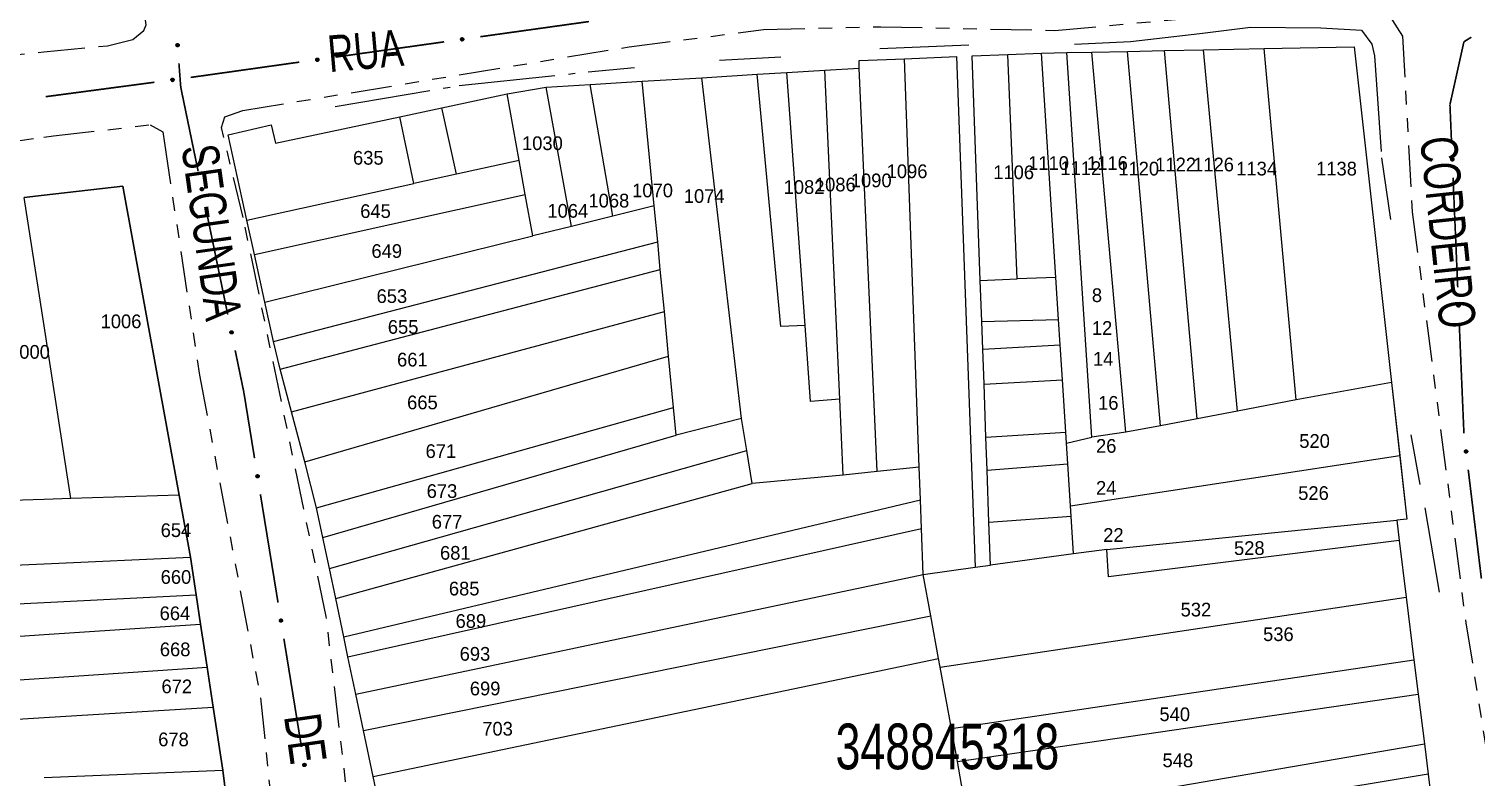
# Model space of a CAD drawing. Extents: x 203851 to 204958, y 4839055 to 4839989.
# Drawn here: x 204635.2 to 204793.5, y 4839267.4 to 4839349.2 of the extents above; entities that cross this region are included whole.
import ezdxf
from ezdxf.enums import TextEntityAlignment as Align

# ---------------------------------------------------------------- set-up
doc = ezdxf.new("R2010")
doc.units = 0
doc.header["$LTSCALE"] = 1.5
doc.header["$MEASUREMENT"] = 0
doc.linetypes.add('TRACO_05', pattern=[11, 7, -1, 0.5, -1, 0.5, -1])
doc.linetypes.add('TRACO_25', pattern=[8, 3, -1, 1, -1, 1, -1])
for name, color, linetype in [('CD_MALHA_LOTES', 7, 'CONTINUOUS'), ('CD_TXT_QUADRA', 2, 'CONTINUOUS'), ('HD-VALAS-DRENOS', 170, 'CONTINUOUS'), ('RU-QUADRA', 210, 'CONTINUOUS'), ('SV-EIXO-RUA-N-PAV', 6, 'CONTINUOUS'), ('SV-RUA-NAO-PAV', 7, 'CONTINUOUS'), ('SV-TXT-RUA-N-PAV', 7, 'CONTINUOUS'), ('Th_NmrPort', 1, 'CONTINUOUS')]:
    doc.layers.add(name, color=color, linetype=linetype)
doc.styles.add('ARIAL', font='ARIAL.SHX')

msp = doc.modelspace()

# ---------------------------------------------------------------- linework, layer by layer
at = {"layer": 'CD_MALHA_LOTES', "linetype": 'Continuous', "flags": 128}
for points in [[(204742.25, 4839346.44), (204745.95, 4839346.59)], [(204745.95, 4839346.59), (204748.72, 4839346.63)], [(204747.52, 4839322.04), (204745.95, 4839346.59)], [(204748.72, 4839346.63), (204751.45, 4839346.68)], [(204751.45, 4839304.54), (204748.72, 4839346.63)], [(204751.45, 4839346.68), (204755.37, 4839346.77)], [(204755.19, 4839305.11), (204751.45, 4839346.68)], [(204755.37, 4839346.77), (204759.41, 4839346.85)], [(204758.96, 4839305.81), (204755.37, 4839346.77)], [(204759.41, 4839346.85), (204763.67, 4839346.94)], [(204762.98, 4839306.56), (204759.41, 4839346.85)], [(204763.67, 4839346.94), (204770.29, 4839347.07)], [(204767.39, 4839307.39), (204763.67, 4839346.94)], [(204770.29, 4839347.07), (204780.15, 4839347.27)], [(204773.81, 4839308.63), (204770.29, 4839347.07)], [(204780.15, 4839347.27), (204784.24, 4839310.54)], [(204722.25, 4839344.7), (204726.02, 4839344.93)], [(204726.01, 4839345.76), (204730.98, 4839345.97)], [(204726.02, 4839344.93), (204726.01, 4839345.76)], [(204727.97, 4839300.79), (204726.02, 4839344.93)], [(204730.98, 4839345.97), (204736.66, 4839346.21)], [(204732.58, 4839301.27), (204730.98, 4839345.97)], [(204736.66, 4839346.21), (204738.68, 4839290.33)], [(204738.37, 4839346.28), (204742.25, 4839346.44)], [(204739.25, 4839321.71), (204738.37, 4839346.28)], [(204743.27, 4839321.87), (204742.25, 4839346.44)], [(204696.56, 4839343.16), (204702.28, 4839343.5)], [(204702.28, 4839343.5), (204708.79, 4839343.89)], [(204703.58, 4839329.86), (204702.28, 4839343.5)], [(204708.79, 4839343.89), (204714.85, 4839344.26)], [(204713.14, 4839306.59), (204708.79, 4839343.89)], [(204714.85, 4839344.26), (204718.09, 4839344.45)], [(204717.42, 4839316.66), (204714.85, 4839344.26)], [(204718.09, 4839344.45), (204722.25, 4839344.7)], [(204720.08, 4839316.77), (204718.09, 4839344.45)], [(204723.89, 4839308.7), (204722.25, 4839344.7)], [(204680.36, 4839340.6), (204687.48, 4839342.12)], [(204687.48, 4839342.12), (204691.76, 4839342.87)], [(204688.8, 4839334.83), (204687.48, 4839342.12)], [(204691.76, 4839342.87), (204696.56, 4839343.16)], [(204694.55, 4839327.62), (204691.76, 4839342.87)], [(204699.04, 4839328.73), (204696.56, 4839343.16)], [(204675.75, 4839339.62), (204680.36, 4839340.6)], [(204681.97, 4839333.33), (204680.36, 4839340.6)], [(204656.99, 4839337.62), (204661.69, 4839338.74)], [(204661.69, 4839338.74), (204662.14, 4839336.73)], [(204662.14, 4839336.73), (204675.75, 4839339.62)], [(204677.29, 4839332.31), (204675.75, 4839339.62)], [(204659.03, 4839328.3), (204656.99, 4839337.62)], [(204688.8, 4839334.83), (204681.97, 4839333.33)], [(204689.48, 4839331.11), (204688.8, 4839334.83)], [(204659.03, 4839328.3), (204677.29, 4839332.31)], [(204681.97, 4839333.33), (204677.29, 4839332.31)], [(204634.64, 4839330.78), (204636.83, 4839331.03)], [(204636.83, 4839316.73), (204634.64, 4839330.78)], [(204636.83, 4839331.03), (204645.44, 4839332.02)], [(204645.44, 4839332.02), (204651.62, 4839298.2)], [(204659.85, 4839324.56), (204689.48, 4839331.11)], [(204690.3, 4839326.57), (204689.48, 4839331.11)], [(204703.58, 4839329.86), (204699.04, 4839328.73)], [(204703.96, 4839325.93), (204703.58, 4839329.86)], [(204659.85, 4839324.56), (204659.03, 4839328.3)], [(204694.55, 4839327.62), (204690.3, 4839326.57)], [(204699.04, 4839328.73), (204694.55, 4839327.62)], [(204661, 4839319.32), (204690.3, 4839326.57)], [(204661.94, 4839315.04), (204703.96, 4839325.93)], [(204704.25, 4839322.92), (204703.96, 4839325.93)], [(204661, 4839319.32), (204659.85, 4839324.56)], [(204662.65, 4839312.01), (204704.25, 4839322.92)], [(204704.69, 4839318.32), (204704.25, 4839322.92)], [(204739.25, 4839321.71), (204743.27, 4839321.87)], [(204739.42, 4839317.21), (204739.25, 4839321.71)], [(204747.52, 4839322.04), (204743.27, 4839321.87)], [(204747.81, 4839317.44), (204747.52, 4839322.04)], [(204661.94, 4839315.04), (204661, 4839319.32)], [(204663.91, 4839307.34), (204704.69, 4839318.32)], [(204705.16, 4839313.42), (204704.69, 4839318.32)], [(204639.78, 4839297.83), (204636.83, 4839316.73)], [(204720.08, 4839316.77), (204717.42, 4839316.66)], [(204720.67, 4839308.47), (204720.08, 4839316.77)], [(204739.42, 4839317.21), (204747.81, 4839317.44)], [(204739.52, 4839314.19), (204739.42, 4839317.21)], [(204747.99, 4839314.65), (204747.81, 4839317.44)], [(204662.65, 4839312.01), (204661.94, 4839315.04)], [(204665.36, 4839301.85), (204705.16, 4839313.42)], [(204705.69, 4839307.79), (204705.16, 4839313.42)], [(204739.52, 4839314.19), (204747.99, 4839314.65)], [(204739.66, 4839310.37), (204739.52, 4839314.19)], [(204748.23, 4839310.83), (204747.99, 4839314.65)], [(204663.91, 4839307.34), (204662.65, 4839312.01)], [(204739.66, 4839310.37), (204748.23, 4839310.83)], [(204739.87, 4839304.54), (204739.66, 4839310.37)], [(204748.6, 4839305.1), (204748.23, 4839310.83)], [(204784.24, 4839310.54), (204773.81, 4839308.63)], [(204784.24, 4839310.54), (204785.15, 4839302.55)], [(204723.89, 4839308.7), (204720.67, 4839308.47)], [(204724.27, 4839300.41), (204723.89, 4839308.7)], [(204773.81, 4839308.63), (204767.39, 4839307.39)], [(204665.36, 4839301.85), (204663.91, 4839307.34)], [(204666.65, 4839296.81), (204705.69, 4839307.79)], [(204705.98, 4839304.77), (204705.69, 4839307.79)], [(204767.39, 4839307.39), (204762.98, 4839306.56)], [(204713.14, 4839306.59), (204705.98, 4839304.77)], [(204713.7, 4839303.1), (204713.14, 4839306.59)], [(204758.96, 4839305.81), (204755.19, 4839305.11)], [(204762.98, 4839306.56), (204758.96, 4839305.81)], [(204667.34, 4839293.59), (204705.98, 4839304.77)], [(204739.87, 4839304.54), (204748.6, 4839305.1)], [(204740, 4839300.95), (204739.87, 4839304.54)], [(204748.67, 4839303.89), (204748.6, 4839305.1)], [(204748.67, 4839303.89), (204751.45, 4839304.54)], [(204748.82, 4839301.63), (204748.67, 4839303.89)], [(204755.19, 4839305.11), (204751.45, 4839304.54)], [(204668.05, 4839290.19), (204713.7, 4839303.1)], [(204714.28, 4839299.5), (204713.7, 4839303.1)], [(204749.11, 4839297.04), (204785.15, 4839302.55)], [(204785.15, 4839302.55), (204785.93, 4839295.6)], [(204666.65, 4839296.81), (204665.36, 4839301.85)], [(204727.97, 4839300.79), (204724.27, 4839300.41)], [(204732.58, 4839301.27), (204727.97, 4839300.79)], [(204732.71, 4839297.71), (204732.58, 4839301.27)], [(204740, 4839300.95), (204748.82, 4839301.63)], [(204740.2, 4839295.25), (204740, 4839300.95)], [(204749.11, 4839297.04), (204748.82, 4839301.63)], [(204668.74, 4839286.92), (204714.28, 4839299.5)], [(204724.27, 4839300.41), (204714.28, 4839299.5)], [(204636.83, 4839297.74), (204629.68, 4839297.51)], [(204639.78, 4839297.83), (204636.83, 4839297.74)], [(204651.62, 4839298.2), (204639.78, 4839297.83)], [(204651.62, 4839298.2), (204652.86, 4839291.43)], [(204669.63, 4839282.7), (204732.71, 4839297.71)], [(204732.82, 4839294.57), (204732.71, 4839297.71)], [(204667.34, 4839293.59), (204666.65, 4839296.81)], [(204740.2, 4839295.25), (204749.18, 4839295.92)], [(204749.18, 4839295.92), (204749.11, 4839297.04)], [(204749.44, 4839291.8), (204749.18, 4839295.92)], [(204670.08, 4839280.52), (204732.82, 4839294.57)], [(204733, 4839289.55), (204732.82, 4839294.57)], [(204740.37, 4839290.56), (204740.2, 4839295.25)], [(204753.1, 4839292.27), (204784.83, 4839295.49)], [(204785.93, 4839295.6), (204784.83, 4839295.49)], [(204784.83, 4839295.49), (204785.06, 4839293.26)], [(204668.05, 4839290.19), (204667.34, 4839293.59)], [(204785.06, 4839293.26), (204753.28, 4839289.27)], [(204785.06, 4839293.26), (204785.84, 4839287.04)], [(204636.83, 4839290.71), (204652.86, 4839291.43)], [(204652.86, 4839291.43), (204653.48, 4839287.32)], [(204749.44, 4839291.8), (204740.37, 4839290.56)], [(204753.1, 4839292.27), (204749.44, 4839291.8)], [(204753.28, 4839289.27), (204753.1, 4839292.27)], [(204604.38, 4839289.26), (204636.83, 4839290.71)], [(204668.74, 4839286.92), (204668.05, 4839290.19)], [(204670.94, 4839276.43), (204733, 4839289.55)], [(204733, 4839289.55), (204738.68, 4839290.33)], [(204733.84, 4839285), (204733, 4839289.55)], [(204738.68, 4839290.33), (204740.37, 4839290.56)], [(204604.63, 4839284.86), (204636.83, 4839286.48)], [(204636.83, 4839286.48), (204653.48, 4839287.32)], [(204653.48, 4839287.32), (204653.96, 4839284.11)], [(204669.63, 4839282.7), (204668.74, 4839286.92)], [(204734.86, 4839279.4), (204785.84, 4839287.04)], [(204785.84, 4839287.04), (204786.69, 4839280.18)], [(204671.78, 4839272.45), (204733.84, 4839285)], [(204734.69, 4839280.33), (204733.84, 4839285)], [(204636.83, 4839282.95), (204653.96, 4839284.11)], [(204653.96, 4839284.11), (204654.67, 4839279.38)], [(204604.86, 4839280.78), (204636.83, 4839282.95)], [(204670.08, 4839280.52), (204669.63, 4839282.7)], [(204670.94, 4839276.43), (204670.08, 4839280.52)], [(204672.84, 4839267.42), (204734.69, 4839280.33)], [(204734.86, 4839279.4), (204734.69, 4839280.33)], [(204736.09, 4839272.67), (204786.69, 4839280.18)], [(204786.69, 4839280.18), (204787.16, 4839276.43)], [(204636.83, 4839278.19), (204654.67, 4839279.38)], [(204654.67, 4839279.38), (204655.33, 4839275.02)], [(204736.09, 4839272.67), (204734.86, 4839279.4)], [(204605.13, 4839276.08), (204636.83, 4839278.19)], [(204671.78, 4839272.45), (204670.94, 4839276.43)], [(204736.75, 4839269.07), (204787.16, 4839276.43)], [(204787.16, 4839276.43), (204787.84, 4839271.01)], [(204605.36, 4839271.91), (204636.83, 4839273.87)], [(204636.83, 4839273.87), (204655.33, 4839275.02)], [(204655.33, 4839275.02), (204656.38, 4839268.11)], [(204672.84, 4839267.42), (204671.78, 4839272.45)], [(204736.75, 4839269.07), (204736.09, 4839272.67)], [(204744.29, 4839263.53), (204787.84, 4839271.01)], [(204787.84, 4839271.01), (204788.25, 4839267.7)], [(204737.36, 4839265.72), (204736.75, 4839269.07)], [(204636.83, 4839267.32), (204656.38, 4839268.11)], [(204656.38, 4839268.11), (204656.93, 4839263.72)], [(204675.38, 4839255.3), (204672.84, 4839267.42)], [(204788.25, 4839267.7), (204745.03, 4839260.51)], [(204788.25, 4839267.7), (204788.77, 4839263.54)]]:
    msp.add_lwpolyline(points, dxfattribs=at)
at = {"layer": 'HD-VALAS-DRENOS', "linetype": 'TRACO_05'}
for points in [[(204749.57, 4839347.57, 3.34), (204755.7, 4839347.86, 3.33), (204763.28, 4839348.72, 3.01), (204768.81, 4839349.42, 2.95), (204776.49, 4839349.34, 2.95), (204780.97, 4839349.08, 2.95), (204782.08, 4839347.56, 2.94), (204782.36, 4839346.27, 2.94), (204783.15, 4839335.13, 2.94), (204784.12, 4839328.39, 2.84)], [(204728.26, 4839347.1, 3.45), (204738.01, 4839347.49, 3.39)], [(204668.67, 4839340.74, 3.53), (204682.26, 4839343.03, 3.53), (204696.36, 4839344.52, 3.53), (204701.41, 4839345.02, 3.53)], [(204710.71, 4839345.8, 3.45), (204717.43, 4839346.16, 3.45)], [(204786.37, 4839304.83, 2.73), (204787.34, 4839299.38, 2.73)], [(204787.88, 4839296.82, 2.73), (204789.44, 4839287.59, 2.73)]]:
    msp.add_polyline3d(points, dxfattribs=at)
at = {"layer": 'RU-QUADRA', "linetype": 'Continuous', "flags": 128}
for points in [[(204675.38, 4839255.3), (204672.84, 4839267.42), (204671.78, 4839272.45), (204670.94, 4839276.43), (204670.08, 4839280.52), (204669.63, 4839282.7), (204668.74, 4839286.92), (204668.05, 4839290.19), (204667.34, 4839293.59), (204666.65, 4839296.81), (204665.36, 4839301.85), (204663.91, 4839307.34), (204662.65, 4839312.01), (204661.94, 4839315.04), (204661, 4839319.32), (204659.85, 4839324.56), (204659.03, 4839328.3), (204656.99, 4839337.62), (204661.69, 4839338.74), (204662.14, 4839336.73), (204675.75, 4839339.62), (204680.36, 4839340.6), (204687.48, 4839342.12), (204691.76, 4839342.87), (204696.56, 4839343.16), (204702.28, 4839343.5), (204708.79, 4839343.89), (204714.85, 4839344.26), (204718.09, 4839344.45), (204722.25, 4839344.7), (204726.02, 4839344.93), (204726.01, 4839345.76), (204730.98, 4839345.97), (204736.66, 4839346.21), (204738.68, 4839290.33), (204740.37, 4839290.56), (204740.2, 4839295.25), (204740, 4839300.95), (204739.87, 4839304.54), (204739.66, 4839310.37), (204739.52, 4839314.19), (204739.42, 4839317.21), (204739.25, 4839321.71), (204738.37, 4839346.28), (204742.25, 4839346.44), (204745.95, 4839346.59), (204748.72, 4839346.63), (204751.45, 4839346.68), (204755.37, 4839346.77), (204759.41, 4839346.85), (204763.67, 4839346.94), (204770.29, 4839347.07), (204780.15, 4839347.27), (204784.24, 4839310.54), (204785.93, 4839295.6), (204784.83, 4839295.49), (204785.06, 4839293.26), (204785.84, 4839287.04), (204786.69, 4839280.18), (204787.16, 4839276.43), (204787.84, 4839271.01), (204788.25, 4839267.7), (204788.77, 4839263.54)], [(204656.93, 4839263.72), (204656.38, 4839268.11), (204655.33, 4839275.02), (204654.67, 4839279.38), (204653.96, 4839284.11), (204653.48, 4839287.32), (204652.86, 4839291.43), (204651.62, 4839298.2), (204645.44, 4839332.02), (204636.83, 4839331.03), (204634.64, 4839330.78)]]:
    msp.add_lwpolyline(points, dxfattribs=at)
at = {"layer": 'SV-EIXO-RUA-N-PAV', "const_width": 0.18}
for points in [[(204684.56, 4839348.37), (204696.44, 4839350.03)], [(204792.97, 4839348.32), (204792.16, 4839347.82)], [(204668.72, 4839346.14), (204680.6, 4839347.81)], [(204792.16, 4839347.82), (204790.63, 4839340.94)], [(204651.59, 4839345.45), (204651.74, 4839343.45)], [(204653.32, 4839343.98), (204664.75, 4839345.59)], [(204637.01, 4839341.81), (204648.91, 4839343.39)], [(204651.74, 4839343.45), (204651.79, 4839342.83)], [(204652.87, 4839343.92), (204653.32, 4839343.98)], [(204651.79, 4839342.83), (204653.69, 4839333.65)], [(204790.63, 4839340.94), (204790.63, 4839340.92)], [(204790.63, 4839340.92), (204790.8, 4839336.94)], [(204790.97, 4839332.95), (204791.48, 4839320.96)], [(204654.5, 4839329.73), (204656.93, 4839317.98)], [(204791.65, 4839316.96), (204792.16, 4839304.97)], [(204657.74, 4839314.06), (204658.55, 4839310.15)], [(204658.55, 4839310.15), (204658.69, 4839309.47)], [(204658.69, 4839309.47), (204659.86, 4839302.26)], [(204792.63, 4839301), (204794.07, 4839289.09)], [(204660.5, 4839298.31), (204662.43, 4839286.46)], [(204663.07, 4839282.51), (204664.99, 4839270.67)]]:
    msp.add_lwpolyline(points, dxfattribs=at)
at = {"layer": 'SV-EIXO-RUA-N-PAV'}
for points in [[(204682.42, 4839348.18), (204682.45, 4839348.22), (204682.48, 4839348.24), (204682.52, 4839348.26), (204682.55, 4839348.27), (204682.59, 4839348.27), (204682.62, 4839348.26), (204682.66, 4839348.25), (204682.7, 4839348.22), (204682.73, 4839348.18), (204682.74, 4839348.15), (204682.75, 4839348.12), (204682.75, 4839348.08), (204682.75, 4839348.04), (204682.73, 4839348.01), (204682.7, 4839347.97), (204682.67, 4839347.94), (204682.63, 4839347.92), (204682.6, 4839347.92), (204682.56, 4839347.91), (204682.53, 4839347.92), (204682.49, 4839347.94), (204682.45, 4839347.97), (204682.42, 4839348), (204682.41, 4839348.03), (204682.4, 4839348.07), (204682.4, 4839348.1), (204682.4, 4839348.14), (204682.42, 4839348.18)], [(204651.53, 4839347.59), (204651.57, 4839347.56), (204651.6, 4839347.53), (204651.61, 4839347.49), (204651.61, 4839347.46), (204651.61, 4839347.42), (204651.61, 4839347.39), (204651.59, 4839347.35), (204651.56, 4839347.31), (204651.52, 4839347.29), (204651.49, 4839347.27), (204651.45, 4839347.27), (204651.42, 4839347.27), (204651.38, 4839347.28), (204651.34, 4839347.3), (204651.3, 4839347.33), (204651.28, 4839347.36), (204651.27, 4839347.4), (204651.26, 4839347.43), (204651.26, 4839347.47), (204651.27, 4839347.5), (204651.29, 4839347.54), (204651.32, 4839347.58), (204651.35, 4839347.6), (204651.39, 4839347.62), (204651.42, 4839347.62), (204651.46, 4839347.62), (204651.5, 4839347.61), (204651.53, 4839347.59)], [(204666.58, 4839345.95), (204666.61, 4839345.99), (204666.64, 4839346.02), (204666.67, 4839346.04), (204666.71, 4839346.04), (204666.74, 4839346.04), (204666.78, 4839346.04), (204666.82, 4839346.02), (204666.86, 4839345.99), (204666.88, 4839345.96), (204666.9, 4839345.93), (204666.91, 4839345.89), (204666.91, 4839345.86), (204666.9, 4839345.82), (204666.89, 4839345.78), (204666.86, 4839345.74), (204666.82, 4839345.71), (204666.79, 4839345.7), (204666.76, 4839345.69), (204666.72, 4839345.69), (204666.68, 4839345.7), (204666.65, 4839345.71), (204666.61, 4839345.74), (204666.58, 4839345.77), (204666.56, 4839345.81), (204666.56, 4839345.84), (204666.56, 4839345.88), (204666.56, 4839345.91), (204666.58, 4839345.95)], [(204650.73, 4839343.75), (204650.76, 4839343.79), (204650.79, 4839343.81), (204650.83, 4839343.83), (204650.86, 4839343.83), (204650.9, 4839343.84), (204650.93, 4839343.83), (204650.97, 4839343.81), (204651.01, 4839343.79), (204651.04, 4839343.75), (204651.05, 4839343.72), (204651.06, 4839343.68), (204651.06, 4839343.65), (204651.05, 4839343.61), (204651.04, 4839343.57), (204651.01, 4839343.53), (204650.98, 4839343.51), (204650.94, 4839343.49), (204650.91, 4839343.48), (204650.87, 4839343.48), (204650.84, 4839343.49), (204650.8, 4839343.51), (204650.76, 4839343.54), (204650.73, 4839343.57), (204650.72, 4839343.6), (204650.71, 4839343.64), (204650.71, 4839343.67), (204650.71, 4839343.71), (204650.73, 4839343.75)], [(204790.99, 4839335.09), (204791.02, 4839335.06), (204791.05, 4839335.02), (204791.06, 4839334.99), (204791.06, 4839334.95), (204791.06, 4839334.92), (204791.05, 4839334.88), (204791.03, 4839334.85), (204791, 4839334.81), (204790.96, 4839334.79), (204790.93, 4839334.77), (204790.89, 4839334.77), (204790.86, 4839334.77), (204790.82, 4839334.78), (204790.79, 4839334.8), (204790.75, 4839334.84), (204790.73, 4839334.87), (204790.72, 4839334.9), (204790.71, 4839334.94), (204790.71, 4839334.98), (204790.72, 4839335.01), (204790.74, 4839335.05), (204790.77, 4839335.08), (204790.81, 4839335.11), (204790.84, 4839335.12), (204790.88, 4839335.12), (204790.91, 4839335.12), (204790.95, 4839335.11), (204790.99, 4839335.09)], [(204654.17, 4839331.85), (204654.21, 4839331.83), (204654.24, 4839331.8), (204654.26, 4839331.76), (204654.27, 4839331.73), (204654.27, 4839331.7), (204654.27, 4839331.66), (204654.26, 4839331.62), (204654.23, 4839331.58), (204654.2, 4839331.55), (204654.17, 4839331.53), (204654.13, 4839331.52), (204654.1, 4839331.52), (204654.06, 4839331.52), (204654.02, 4839331.53), (204653.98, 4839331.56), (204653.95, 4839331.59), (204653.93, 4839331.62), (204653.92, 4839331.66), (204653.92, 4839331.7), (204653.92, 4839331.73), (204653.94, 4839331.77), (204653.96, 4839331.81), (204653.99, 4839331.84), (204654.03, 4839331.86), (204654.06, 4839331.87), (204654.1, 4839331.87), (204654.13, 4839331.87), (204654.17, 4839331.85)], [(204791.67, 4839319.11), (204791.7, 4839319.07), (204791.73, 4839319.04), (204791.74, 4839319), (204791.74, 4839318.97), (204791.74, 4839318.93), (204791.73, 4839318.9), (204791.71, 4839318.86), (204791.68, 4839318.83), (204791.64, 4839318.8), (204791.61, 4839318.79), (204791.57, 4839318.78), (204791.54, 4839318.79), (204791.5, 4839318.8), (204791.46, 4839318.82), (204791.43, 4839318.85), (204791.4, 4839318.88), (204791.39, 4839318.92), (204791.39, 4839318.95), (204791.39, 4839318.99), (204791.4, 4839319.03), (204791.42, 4839319.06), (204791.45, 4839319.1), (204791.49, 4839319.12), (204791.52, 4839319.13), (204791.56, 4839319.14), (204791.59, 4839319.14), (204791.63, 4839319.13), (204791.67, 4839319.11)], [(204657.41, 4839316.19), (204657.45, 4839316.16), (204657.48, 4839316.13), (204657.5, 4839316.1), (204657.51, 4839316.06), (204657.51, 4839316.03), (204657.51, 4839315.99), (204657.5, 4839315.95), (204657.47, 4839315.91), (204657.44, 4839315.88), (204657.41, 4839315.86), (204657.37, 4839315.85), (204657.34, 4839315.85), (204657.3, 4839315.85), (204657.26, 4839315.87), (204657.22, 4839315.89), (204657.19, 4839315.92), (204657.17, 4839315.96), (204657.16, 4839315.99), (204657.16, 4839316.03), (204657.16, 4839316.06), (204657.18, 4839316.1), (204657.21, 4839316.14), (204657.24, 4839316.17), (204657.27, 4839316.19), (204657.3, 4839316.2), (204657.34, 4839316.2), (204657.37, 4839316.2), (204657.41, 4839316.19)], [(204792.48, 4839303.14), (204792.52, 4839303.11), (204792.55, 4839303.08), (204792.56, 4839303.04), (204792.57, 4839303.01), (204792.57, 4839302.97), (204792.56, 4839302.94), (204792.54, 4839302.9), (204792.52, 4839302.86), (204792.48, 4839302.84), (204792.45, 4839302.82), (204792.41, 4839302.81), (204792.38, 4839302.81), (204792.34, 4839302.82), (204792.3, 4839302.84), (204792.26, 4839302.87), (204792.24, 4839302.9), (204792.22, 4839302.93), (204792.22, 4839302.97), (204792.21, 4839303), (204792.22, 4839303.04), (204792.24, 4839303.08), (204792.27, 4839303.12), (204792.3, 4839303.14), (204792.33, 4839303.16), (204792.37, 4839303.16), (204792.4, 4839303.16), (204792.44, 4839303.16), (204792.48, 4839303.14)], [(204660.27, 4839300.44), (204660.31, 4839300.41), (204660.34, 4839300.38), (204660.35, 4839300.35), (204660.36, 4839300.31), (204660.36, 4839300.28), (204660.36, 4839300.24), (204660.34, 4839300.2), (204660.32, 4839300.16), (204660.28, 4839300.14), (204660.25, 4839300.12), (204660.21, 4839300.11), (204660.18, 4839300.11), (204660.14, 4839300.11), (204660.1, 4839300.13), (204660.06, 4839300.16), (204660.03, 4839300.19), (204660.02, 4839300.22), (204660.01, 4839300.26), (204660.01, 4839300.29), (204660.01, 4839300.33), (204660.03, 4839300.37), (204660.06, 4839300.41), (204660.09, 4839300.44), (204660.12, 4839300.45), (204660.16, 4839300.46), (204660.19, 4839300.46), (204660.23, 4839300.46), (204660.27, 4839300.44)], [(204662.83, 4839284.65), (204662.87, 4839284.62), (204662.9, 4839284.59), (204662.92, 4839284.55), (204662.93, 4839284.52), (204662.93, 4839284.49), (204662.92, 4839284.45), (204662.91, 4839284.41), (204662.88, 4839284.37), (204662.85, 4839284.34), (204662.81, 4839284.33), (204662.78, 4839284.32), (204662.74, 4839284.31), (204662.71, 4839284.32), (204662.67, 4839284.34), (204662.63, 4839284.36), (204662.6, 4839284.4), (204662.59, 4839284.43), (204662.58, 4839284.46), (204662.57, 4839284.5), (204662.58, 4839284.54), (204662.59, 4839284.58), (204662.62, 4839284.61), (204662.66, 4839284.64), (204662.69, 4839284.66), (204662.72, 4839284.67), (204662.76, 4839284.67), (204662.79, 4839284.67), (204662.83, 4839284.65)], [(204665.4, 4839268.86), (204665.44, 4839268.83), (204665.47, 4839268.8), (204665.48, 4839268.76), (204665.49, 4839268.73), (204665.49, 4839268.69), (204665.49, 4839268.66), (204665.47, 4839268.62), (204665.45, 4839268.58), (204665.41, 4839268.55), (204665.38, 4839268.53), (204665.34, 4839268.52), (204665.31, 4839268.52), (204665.27, 4839268.53), (204665.23, 4839268.54), (204665.19, 4839268.57), (204665.17, 4839268.6), (204665.15, 4839268.64), (204665.14, 4839268.67), (204665.14, 4839268.71), (204665.15, 4839268.74), (204665.16, 4839268.78), (204665.19, 4839268.82), (204665.22, 4839268.85), (204665.25, 4839268.86), (204665.29, 4839268.87), (204665.32, 4839268.88), (204665.36, 4839268.87), (204665.4, 4839268.86)]]:
    msp.add_lwpolyline(points, close=True, dxfattribs=at)
for points in [[(204682.4, 4839348.14), (204682.7, 4839348.22)], [(204682.4, 4839348.1), (204682.73, 4839348.18)], [(204682.4, 4839348.09), (204682.73, 4839348.17)], [(204682.4, 4839348.07), (204682.74, 4839348.15)], [(204682.41, 4839348.16), (204682.68, 4839348.23)], [(204682.41, 4839348.12), (204682.71, 4839348.2)], [(204682.41, 4839348.05), (204682.75, 4839348.13)], [(204682.41, 4839348.03), (204682.75, 4839348.12)], [(204682.42, 4839348.18), (204682.66, 4839348.25)], [(204682.42, 4839348.02), (204682.75, 4839348.1)], [(204682.42, 4839348), (204682.75, 4839348.08)], [(204682.44, 4839348.2), (204682.63, 4839348.25)], [(204682.44, 4839347.98), (204682.75, 4839348.06)], [(204682.45, 4839348.22), (204682.62, 4839348.26)], [(204682.45, 4839347.97), (204682.75, 4839348.04)], [(204682.47, 4839348.23), (204682.6, 4839348.26)], [(204682.48, 4839348.24), (204682.59, 4839348.27)], [(204651.26, 4839347.47), (204651.28, 4839347.36)], [(204651.27, 4839347.5), (204651.3, 4839347.33)], [(204651.27, 4839347.48), (204651.29, 4839347.35)], [(204651.28, 4839347.52), (204651.32, 4839347.32)], [(204651.29, 4839347.54), (204651.34, 4839347.3)], [(204651.31, 4839347.56), (204651.36, 4839347.29)], [(204651.32, 4839347.58), (204651.38, 4839347.28)], [(204651.34, 4839347.59), (204651.4, 4839347.28)], [(204651.35, 4839347.6), (204651.42, 4839347.27)], [(204651.37, 4839347.61), (204651.43, 4839347.27)], [(204651.39, 4839347.62), (204651.45, 4839347.27)], [(204651.41, 4839347.61), (204651.47, 4839347.27)], [(204651.42, 4839347.62), (204651.49, 4839347.27)], [(204651.44, 4839347.62), (204651.5, 4839347.29)], [(204651.46, 4839347.62), (204651.52, 4839347.29)], [(204651.48, 4839347.61), (204651.54, 4839347.3)], [(204651.5, 4839347.61), (204651.56, 4839347.31)], [(204651.51, 4839347.6), (204651.57, 4839347.33)], [(204651.53, 4839347.59), (204651.59, 4839347.35)], [(204651.55, 4839347.58), (204651.6, 4839347.38)], [(204651.57, 4839347.56), (204651.61, 4839347.39)], [(204651.59, 4839347.54), (204651.61, 4839347.41)], [(204651.6, 4839347.53), (204651.61, 4839347.42)], [(204682.47, 4839347.95), (204682.74, 4839348.02)], [(204682.49, 4839347.94), (204682.73, 4839348.01)], [(204682.51, 4839347.93), (204682.71, 4839347.98)], [(204682.53, 4839347.92), (204682.7, 4839347.97)], [(204682.55, 4839347.92), (204682.68, 4839347.95)], [(204682.56, 4839347.91), (204682.67, 4839347.94)], [(204666.56, 4839345.91), (204666.86, 4839345.99)], [(204666.56, 4839345.9), (204666.86, 4839345.98)], [(204666.56, 4839345.88), (204666.88, 4839345.96)], [(204666.56, 4839345.86), (204666.89, 4839345.94)], [(204666.56, 4839345.84), (204666.9, 4839345.93)], [(204666.56, 4839345.82), (204666.9, 4839345.91)], [(204666.56, 4839345.81), (204666.91, 4839345.89)], [(204666.57, 4839345.93), (204666.83, 4839346.01)], [(204666.58, 4839345.95), (204666.82, 4839346.02)], [(204666.58, 4839345.79), (204666.91, 4839345.87)], [(204666.58, 4839345.77), (204666.91, 4839345.86)], [(204666.59, 4839345.97), (204666.79, 4839346.03)], [(204666.6, 4839345.76), (204666.9, 4839345.84)], [(204666.61, 4839345.99), (204666.78, 4839346.04)], [(204666.61, 4839345.74), (204666.9, 4839345.82)], [(204666.62, 4839346.01), (204666.75, 4839346.04)], [(204666.63, 4839345.73), (204666.89, 4839345.8)], [(204666.64, 4839346.02), (204666.74, 4839346.04)], [(204666.65, 4839345.71), (204666.89, 4839345.78)], [(204666.67, 4839345.71), (204666.86, 4839345.76)], [(204666.68, 4839345.7), (204666.86, 4839345.74)], [(204666.71, 4839345.69), (204666.83, 4839345.73)], [(204666.72, 4839345.69), (204666.82, 4839345.71)], [(204650.71, 4839343.71), (204651.01, 4839343.79)], [(204650.71, 4839343.67), (204651.04, 4839343.75)], [(204650.71, 4839343.66), (204651.04, 4839343.73)], [(204650.71, 4839343.64), (204651.05, 4839343.72)], [(204650.72, 4839343.73), (204650.99, 4839343.8)], [(204650.72, 4839343.69), (204651.02, 4839343.77)], [(204650.72, 4839343.62), (204651.06, 4839343.7)], [(204650.72, 4839343.6), (204651.06, 4839343.68)], [(204650.73, 4839343.75), (204650.97, 4839343.81)], [(204650.73, 4839343.58), (204651.06, 4839343.66)], [(204650.73, 4839343.57), (204651.06, 4839343.65)], [(204650.75, 4839343.77), (204650.94, 4839343.82)], [(204650.75, 4839343.55), (204651.05, 4839343.63)], [(204650.76, 4839343.79), (204650.93, 4839343.83)], [(204650.76, 4839343.54), (204651.05, 4839343.61)], [(204650.78, 4839343.8), (204650.91, 4839343.83)], [(204650.78, 4839343.52), (204651.04, 4839343.59)], [(204650.79, 4839343.81), (204650.9, 4839343.84)], [(204650.8, 4839343.51), (204651.04, 4839343.57)], [(204650.82, 4839343.5), (204651.02, 4839343.55)], [(204650.84, 4839343.49), (204651.01, 4839343.53)], [(204650.86, 4839343.49), (204650.99, 4839343.52)], [(204650.87, 4839343.48), (204650.98, 4839343.51)], [(204790.71, 4839334.98), (204790.73, 4839334.87)], [(204790.72, 4839335.01), (204790.75, 4839334.84)], [(204790.72, 4839334.99), (204790.74, 4839334.86)], [(204790.73, 4839335.02), (204790.77, 4839334.83)], [(204790.74, 4839335.05), (204790.79, 4839334.8)], [(204790.76, 4839335.06), (204790.8, 4839334.8)], [(204790.77, 4839335.08), (204790.82, 4839334.78)], [(204790.79, 4839335.09), (204790.84, 4839334.78)], [(204790.81, 4839335.11), (204790.86, 4839334.77)], [(204790.83, 4839335.11), (204790.88, 4839334.77)], [(204790.84, 4839335.12), (204790.89, 4839334.77)], [(204790.86, 4839335.12), (204790.91, 4839334.77)], [(204790.88, 4839335.12), (204790.93, 4839334.77)], [(204790.9, 4839335.12), (204790.95, 4839334.79)], [(204790.91, 4839335.12), (204790.96, 4839334.79)], [(204790.93, 4839335.11), (204790.98, 4839334.8)], [(204790.95, 4839335.11), (204791, 4839334.81)], [(204790.97, 4839335.1), (204791.02, 4839334.83)], [(204790.99, 4839335.09), (204791.03, 4839334.85)], [(204791.01, 4839335.07), (204791.04, 4839334.87)], [(204791.02, 4839335.06), (204791.05, 4839334.88)], [(204791.04, 4839335.04), (204791.06, 4839334.91)], [(204791.05, 4839335.02), (204791.06, 4839334.92)], [(204653.92, 4839331.73), (204653.98, 4839331.56)], [(204653.92, 4839331.71), (204653.96, 4839331.58)], [(204653.92, 4839331.7), (204653.95, 4839331.59)], [(204653.93, 4839331.75), (204654, 4839331.56)], [(204653.94, 4839331.77), (204654.02, 4839331.53)], [(204653.95, 4839331.79), (204654.04, 4839331.53)], [(204653.96, 4839331.81), (204654.06, 4839331.52)], [(204653.98, 4839331.82), (204654.08, 4839331.52)], [(204653.99, 4839331.84), (204654.1, 4839331.52)], [(204654.01, 4839331.85), (204654.11, 4839331.52)], [(204654.03, 4839331.86), (204654.13, 4839331.52)], [(204654.04, 4839331.86), (204654.15, 4839331.53)], [(204654.06, 4839331.87), (204654.17, 4839331.53)], [(204654.08, 4839331.87), (204654.18, 4839331.55)], [(204654.1, 4839331.87), (204654.2, 4839331.55)], [(204654.12, 4839331.87), (204654.21, 4839331.57)], [(204654.13, 4839331.87), (204654.23, 4839331.58)], [(204654.15, 4839331.86), (204654.24, 4839331.6)], [(204654.17, 4839331.85), (204654.26, 4839331.62)], [(204654.19, 4839331.84), (204654.26, 4839331.65)], [(204654.21, 4839331.83), (204654.27, 4839331.66)], [(204654.23, 4839331.81), (204654.27, 4839331.69)], [(204654.24, 4839331.8), (204654.27, 4839331.7)], [(204791.39, 4839318.99), (204791.4, 4839318.88)], [(204791.4, 4839319.03), (204791.43, 4839318.85)], [(204791.4, 4839319), (204791.42, 4839318.87)], [(204791.41, 4839319.04), (204791.45, 4839318.84)], [(204791.42, 4839319.06), (204791.46, 4839318.82)], [(204791.44, 4839319.08), (204791.48, 4839318.81)], [(204791.45, 4839319.1), (204791.5, 4839318.8)], [(204791.47, 4839319.11), (204791.52, 4839318.8)], [(204791.49, 4839319.12), (204791.54, 4839318.79)], [(204791.5, 4839319.12), (204791.55, 4839318.79)], [(204791.52, 4839319.13), (204791.57, 4839318.78)], [(204791.54, 4839319.13), (204791.59, 4839318.79)], [(204791.56, 4839319.14), (204791.61, 4839318.79)], [(204791.58, 4839319.13), (204791.63, 4839318.8)], [(204791.59, 4839319.14), (204791.64, 4839318.8)], [(204791.61, 4839319.13), (204791.66, 4839318.82)], [(204791.63, 4839319.13), (204791.68, 4839318.83)], [(204791.65, 4839319.12), (204791.69, 4839318.85)], [(204791.67, 4839319.11), (204791.71, 4839318.86)], [(204791.68, 4839319.09), (204791.72, 4839318.89)], [(204791.7, 4839319.07), (204791.73, 4839318.9)], [(204791.72, 4839319.05), (204791.73, 4839318.93)], [(204791.73, 4839319.04), (204791.74, 4839318.93)], [(204657.16, 4839316.06), (204657.22, 4839315.89)], [(204657.16, 4839316.04), (204657.2, 4839315.92)], [(204657.16, 4839316.03), (204657.19, 4839315.92)], [(204657.17, 4839316.08), (204657.24, 4839315.89)], [(204657.18, 4839316.1), (204657.26, 4839315.87)], [(204657.19, 4839316.12), (204657.28, 4839315.86)], [(204657.21, 4839316.14), (204657.3, 4839315.85)], [(204657.22, 4839316.16), (204657.32, 4839315.86)], [(204657.24, 4839316.17), (204657.34, 4839315.85)], [(204657.25, 4839316.18), (204657.35, 4839315.85)], [(204657.27, 4839316.19), (204657.37, 4839315.85)], [(204657.28, 4839316.19), (204657.39, 4839315.86)], [(204657.3, 4839316.2), (204657.41, 4839315.86)], [(204657.32, 4839316.2), (204657.42, 4839315.88)], [(204657.34, 4839316.2), (204657.44, 4839315.88)], [(204657.36, 4839316.2), (204657.45, 4839315.9)], [(204657.37, 4839316.2), (204657.47, 4839315.91)], [(204657.39, 4839316.19), (204657.48, 4839315.93)], [(204657.41, 4839316.19), (204657.5, 4839315.95)], [(204657.44, 4839316.17), (204657.5, 4839315.98)], [(204657.45, 4839316.16), (204657.51, 4839315.99)], [(204657.47, 4839316.14), (204657.51, 4839316.02)], [(204657.48, 4839316.13), (204657.51, 4839316.03)], [(204792.21, 4839303), (204792.24, 4839302.9)], [(204792.22, 4839303.04), (204792.26, 4839302.87)], [(204792.22, 4839303.02), (204792.25, 4839302.89)], [(204792.23, 4839303.05), (204792.28, 4839302.86)], [(204792.24, 4839303.08), (204792.3, 4839302.84)], [(204792.25, 4839303.09), (204792.32, 4839302.83)], [(204792.27, 4839303.12), (204792.34, 4839302.82)], [(204792.28, 4839303.13), (204792.36, 4839302.82)], [(204792.3, 4839303.14), (204792.38, 4839302.81)], [(204792.32, 4839303.15), (204792.39, 4839302.81)], [(204792.33, 4839303.16), (204792.41, 4839302.81)], [(204792.35, 4839303.16), (204792.43, 4839302.82)], [(204792.37, 4839303.16), (204792.45, 4839302.82)], [(204792.39, 4839303.16), (204792.46, 4839302.83)], [(204792.4, 4839303.16), (204792.48, 4839302.84)], [(204792.42, 4839303.16), (204792.5, 4839302.85)], [(204792.44, 4839303.16), (204792.52, 4839302.86)], [(204792.46, 4839303.15), (204792.53, 4839302.88)], [(204792.48, 4839303.14), (204792.54, 4839302.9)], [(204792.5, 4839303.12), (204792.55, 4839302.93)], [(204792.52, 4839303.11), (204792.56, 4839302.94)], [(204792.53, 4839303.09), (204792.56, 4839302.97)], [(204792.55, 4839303.08), (204792.57, 4839302.97)], [(204660.01, 4839300.33), (204660.06, 4839300.16)], [(204660.01, 4839300.31), (204660.05, 4839300.18)], [(204660.01, 4839300.29), (204660.03, 4839300.19)], [(204660.02, 4839300.34), (204660.08, 4839300.15)], [(204660.03, 4839300.37), (204660.1, 4839300.13)], [(204660.05, 4839300.38), (204660.12, 4839300.12)], [(204660.06, 4839300.41), (204660.14, 4839300.11)], [(204660.07, 4839300.42), (204660.16, 4839300.12)], [(204660.09, 4839300.44), (204660.18, 4839300.11)], [(204660.11, 4839300.44), (204660.2, 4839300.11)], [(204660.12, 4839300.45), (204660.21, 4839300.11)], [(204660.14, 4839300.45), (204660.23, 4839300.12)], [(204660.16, 4839300.46), (204660.25, 4839300.12)], [(204660.18, 4839300.46), (204660.27, 4839300.13)], [(204660.19, 4839300.46), (204660.28, 4839300.14)], [(204660.21, 4839300.46), (204660.3, 4839300.15)], [(204660.23, 4839300.46), (204660.32, 4839300.16)], [(204660.25, 4839300.45), (204660.33, 4839300.19)], [(204660.27, 4839300.44), (204660.34, 4839300.2)], [(204660.29, 4839300.43), (204660.35, 4839300.23)], [(204660.31, 4839300.41), (204660.36, 4839300.24)], [(204660.32, 4839300.4), (204660.36, 4839300.27)], [(204660.34, 4839300.38), (204660.36, 4839300.28)], [(204662.57, 4839284.5), (204662.6, 4839284.4)], [(204662.58, 4839284.54), (204662.63, 4839284.36)], [(204662.58, 4839284.51), (204662.61, 4839284.39)], [(204662.59, 4839284.58), (204662.67, 4839284.34)], [(204662.59, 4839284.55), (204662.65, 4839284.36)], [(204662.61, 4839284.59), (204662.69, 4839284.33)], [(204662.62, 4839284.61), (204662.71, 4839284.32)], [(204662.64, 4839284.63), (204662.72, 4839284.32)], [(204662.66, 4839284.64), (204662.74, 4839284.31)], [(204662.67, 4839284.65), (204662.76, 4839284.32)], [(204662.69, 4839284.66), (204662.78, 4839284.32)], [(204662.71, 4839284.66), (204662.79, 4839284.32)], [(204662.72, 4839284.67), (204662.81, 4839284.33)], [(204662.74, 4839284.66), (204662.83, 4839284.34)], [(204662.76, 4839284.67), (204662.85, 4839284.34)], [(204662.78, 4839284.66), (204662.86, 4839284.36)], [(204662.79, 4839284.67), (204662.88, 4839284.37)], [(204662.81, 4839284.66), (204662.89, 4839284.39)], [(204662.83, 4839284.65), (204662.91, 4839284.41)], [(204662.86, 4839284.63), (204662.91, 4839284.44)], [(204662.87, 4839284.62), (204662.92, 4839284.45)], [(204662.89, 4839284.6), (204662.92, 4839284.48)], [(204662.9, 4839284.59), (204662.93, 4839284.49)], [(204665.32, 4839268.88), (204665.41, 4839268.55)], [(204665.14, 4839268.72), (204665.18, 4839268.59)], [(204665.14, 4839268.71), (204665.17, 4839268.6)], [(204665.15, 4839268.74), (204665.19, 4839268.57)], [(204665.16, 4839268.78), (204665.23, 4839268.54)], [(204665.16, 4839268.76), (204665.21, 4839268.56)], [(204665.18, 4839268.8), (204665.25, 4839268.54)], [(204665.19, 4839268.82), (204665.27, 4839268.53)], [(204665.2, 4839268.83), (204665.29, 4839268.53)], [(204665.22, 4839268.85), (204665.31, 4839268.52)], [(204665.24, 4839268.85), (204665.33, 4839268.53)], [(204665.25, 4839268.86), (204665.34, 4839268.52)], [(204665.27, 4839268.87), (204665.36, 4839268.53)], [(204665.29, 4839268.87), (204665.38, 4839268.53)], [(204665.31, 4839268.87), (204665.4, 4839268.55)], [(204665.34, 4839268.87), (204665.43, 4839268.57)], [(204665.36, 4839268.87), (204665.45, 4839268.58)], [(204665.38, 4839268.86), (204665.46, 4839268.6)], [(204665.4, 4839268.86), (204665.47, 4839268.62)], [(204665.42, 4839268.84), (204665.48, 4839268.64)], [(204665.44, 4839268.83), (204665.49, 4839268.66)], [(204665.46, 4839268.81), (204665.49, 4839268.68)], [(204665.47, 4839268.8), (204665.49, 4839268.69)]]:
    msp.add_lwpolyline(points, dxfattribs=at)
at = {"layer": 'SV-RUA-NAO-PAV', "linetype": 'TRACO_25'}
for points in [[(204636.82, 4839346.7, 4.3), (204643.78, 4839347.38, 4.3), (204646.54, 4839348.08, 4.27), (204647.75, 4839349.06, 4.29), (204648.02, 4839349.69, 4.29), (204643.15, 4839381.67, 4.75), (204639.55, 4839411.45, 5.69), (204636.83, 4839430.62, 6.72)], [(204681.18, 4839183.32, 3.3), (204679.31, 4839184.94, 3.3), (204678.21, 4839188.92, 3.3), (204674.71, 4839225.13, 3.82), (204667.7, 4839284.95, 4.24), (204658.61, 4839328.6, 3.87), (204656.25, 4839338.43, 3.87), (204656.62, 4839339.59, 3.87), (204658.58, 4839340.29, 3.87), (204700.85, 4839347.27, 3.71), (204715.55, 4839349.15, 3.59), (204728.39, 4839349.47, 3.53), (204747.42, 4839349.06, 3.22), (204766.44, 4839350.8, 2.98), (204780.68, 4839351.87, 3.01), (204784, 4839350.65, 3.01), (204785.44, 4839348.44, 3.01), (204786.51, 4839329.21, 3.02), (204792.36, 4839284.26, 2.91), (204797.7, 4839251.33, 2.7), (204803.63, 4839210.77, 2.61), (204807.36, 4839183.44, 3.1), (204807.05, 4839182.49, 3.1)], [(204522.86, 4839339.44, 5.5), (204523.54, 4839338.15, 5.5), (204524.87, 4839337.95, 5.5), (204529.45, 4839338.3, 5.5), (204557.45, 4839340.64, 5.44), (204585.63, 4839342.52, 5.43), (204627.22, 4839345.76, 4.2), (204636.82, 4839346.7, 4.3)], [(204636.82, 4839337.37, 4.02), (204637.86, 4839337.51, 4.02), (204648.43, 4839338.73, 3.92), (204649.82, 4839337.97, 3.92), (204650, 4839336.74, 3.92), (204653.84, 4839311.34, 4.17), (204660.51, 4839276.03, 4.63), (204663.77, 4839244.53, 4.23), (204670.18, 4839201.28, 3.38), (204671.42, 4839186.52, 3.19), (204670.89, 4839184.65, 3.2), (204669.63, 4839184.24, 3.2), (204665.44, 4839184, 3.26)], [(204519.75, 4839325.16, 4.66), (204559.38, 4839327.67, 5.05), (204601.48, 4839332.71, 4.45), (204636.82, 4839337.37, 4.02)]]:
    msp.add_polyline3d(points, dxfattribs=at)

# ---------------------------------------------------------------- texts
at = {"layer": 'CD_TXT_QUADRA', "style": 'ARIAL', "width": 0.7}
msp.add_text('348845318', height=5, dxfattribs=at).set_placement((204723.42, 4839268.22))
at = {"layer": 'SV-TXT-RUA-N-PAV', "style": 'ARIAL', "width": 0.7}
for s, rotation, p in [('RUA', 5, (204668.06, 4839344.49)), ('CORDEIRO', 276, (204787.35, 4839337.25)), ('SEGUNDA', 278, (204651.86, 4839336.28)), ('DE', 278, (204663.07, 4839274))]:
    msp.add_text(s, height=4, rotation=rotation, dxfattribs=at).set_placement(p)
at = {"layer": 'Th_NmrPort', "color": 1}
for s, p in [('1030', (204689.12, 4839336.72)), ('635', (204670.63, 4839335.12)), ('1096', (204729.01, 4839333.65)), ('1106', (204740.67, 4839333.54)), ('1110', (204744.49, 4839334.55)), ('1112', (204748.02, 4839333.99)), ('1116', (204750.93, 4839334.55)), ('1120', (204754.35, 4839333.94)), ('1122', (204758.39, 4839334.39)), ('1126', (204762.54, 4839334.39)), ('1134', (204767.25, 4839333.94)), ('1138', (204775.99, 4839333.94)), ('1070', (204701.17, 4839331.55)), ('1082', (204717.74, 4839331.92)), ('1086', (204721.16, 4839332.2)), ('1090', (204725.09, 4839332.65)), ('1068', (204696.39, 4839330.44)), ('1074', (204706.82, 4839330.94)), ('645', (204671.42, 4839329.29)), ('1064', (204691.9, 4839329.32)), ('649', (204672.65, 4839324.92)), ('653', (204673.21, 4839319.99)), ('8', (204751.46, 4839320.09)), ('1006', (204643.02, 4839317.23)), ('655', (204674.44, 4839316.62)), ('12', (204751.46, 4839316.5)), ('1000', (204633.01, 4839313.89)), ('661', (204675.45, 4839313.04)), ('14', (204751.58, 4839313.13)), ('665', (204676.55, 4839308.36)), ('16', (204752.14, 4839308.31)), ('671', (204678.57, 4839303.03)), ('26', (204751.91, 4839303.6)), ('520', (204774.15, 4839304.14)), ('673', (204678.69, 4839298.66)), ('24', (204751.91, 4839299.01)), ('526', (204774.03, 4839298.44)), ('677', (204679.25, 4839295.3)), ('654', (204649.59, 4839294.38)), ('22', (204752.7, 4839293.85)), ('681', (204680.15, 4839291.9)), ('528', (204767.01, 4839292.42)), ('660', (204649.59, 4839289.26)), ('685', (204681.12, 4839287.99)), ('532', (204761.17, 4839285.69)), ('664', (204649.48, 4839285.29)), ('689', (204681.85, 4839284.44)), ('536', (204770.19, 4839283)), ('668', (204649.5, 4839281.34)), ('693', (204682.3, 4839280.85)), ('672', (204649.68, 4839277.29)), ('699', (204683.41, 4839277.06)), ('540', (204758.85, 4839274.24)), ('678', (204649.32, 4839271.49)), ('703', (204684.77, 4839272.66)), ('548', (204759.19, 4839269.2))]:
    msp.add_text(s, height=1.5, dxfattribs=at).set_placement(p, align=Align.MIDDLE_LEFT)

doc.saveas('drawing.dxf')
